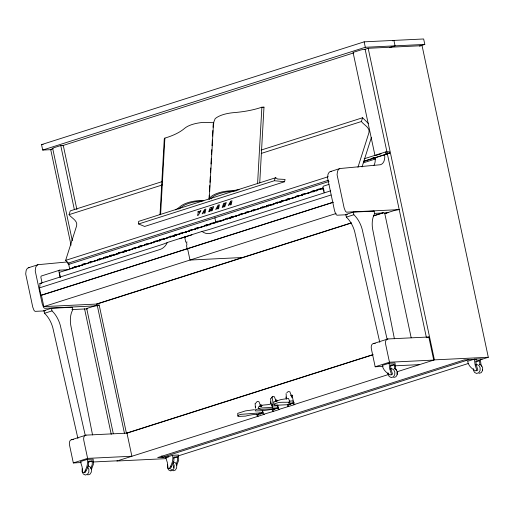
<?xml version="1.0" encoding="UTF-8"?>
<svg xmlns="http://www.w3.org/2000/svg" width="514" height="514" viewBox="0 0 514 514"><rect width="100%" height="100%" fill="white"/><g stroke="black" fill="none" stroke-linecap="round" stroke-linejoin="round"><path stroke-width="0.77" d="M75.988 267.659L76.021 266.374L79.169 266.22M90.451 263.052L90.483 261.767L94.415 261.575M99.639 260.123L99.677 258.838L103.603 258.651M105.428 258.279L105.46 256.994L108.602 256.846M111.21 256.435L111.242 255.15L115.175 254.963M126.071 251.706L126.103 250.421L130.036 250.228M135.201 248.795L135.233 247.51L139.165 247.318M140.984 246.951L141.022 245.666L144.164 245.512M146.773 245.107L146.805 243.822L150.737 243.636M170.764 237.468L170.796 236.183L174.728 235.99M176.546 235.624L176.585 234.339L179.727 234.185M182.335 233.78L182.367 232.495L186.299 232.309M197.305 229.013L197.344 227.728L200.486 227.573M206.326 226.141L206.358 224.856L210.29 224.663M217.897 222.453L217.93 221.168L221.862 220.975M227.143 219.51L227.175 218.225L231.107 218.032M232.926 217.666L232.964 216.381L236.106 216.227M241.888 214.807L241.921 213.522L245.853 213.336M253.46 211.125L253.492 209.84L257.424 209.648M262.757 208.164L262.795 206.879L266.721 206.686M268.546 206.32L268.578 205.035L273.294 204.803M277.451 203.48L277.483 202.195L281.415 202.008M289.022 199.798L289.054 198.513L292.986 198.32M298.377 196.817L298.416 195.532L302.341 195.339M313.013 192.152L313.045 190.867L316.977 190.681M82.201 468.864L82.092 471.634L83.287 473.985L85.324 475.026L87.431 474.358L88.793 472.231L88.896 469.462L87.708 467.11M85.735 470.985L85.761 470.31M167.513 464.746L167.41 467.515L168.605 469.873L170.642 470.914L172.743 470.239L174.111 468.119L174.214 465.35L173.019 462.992M171.053 466.866L171.078 466.198M173.417 467.759L173.501 465.575M388.083 372.791L388.031 374.179L389.22 376.531L391.263 377.572L393.364 376.903L394.726 374.777L394.836 372.007L393.64 369.656L391.604 368.615L390.203 369.058M473.4 368.673L473.343 370.061L474.538 372.412L476.574 373.453L478.682 372.785L480.044 370.658L480.153 367.889L478.958 365.538L476.921 364.497L475.514 364.94M160.015 214.717L164.268 138.915L164.891 138.093A70.778 29.6 3.1 0 0 184.507 128.429A30.84 12.895 3.1 0 1 203.557 122.364L213.535 122.724L215.154 118.67A30.84 12.895 3.1 0 1 234.198 112.598A70.778 29.6 3.1 0 0 261.877 107.195L263.978 107.15L259.724 182.952M160.593 214.691L164.891 138.093M209.018 199.104L209.243 195.114M209.468 191.124L209.776 185.541M209.956 182.348L210.271 176.765M210.496 172.775L210.766 167.988M210.984 163.998L211.299 158.415M211.524 154.425L211.794 149.638M212.019 145.648L212.327 140.059M212.552 136.069L212.867 130.485M213.047 127.292L213.226 124.105M209.237 199.323L213.535 122.724M257.578 183.794L261.877 107.195M138.6 223.976L144.646 226.456L284.544 181.75L285.077 179.437L277.547 179.026L275.703 177.715L138.626 221.38L138.6 223.976L274.399 180.71L284.544 181.75M82.349 265.629L82.658 264.26L84.701 263.605L87.843 263.457M97.326 260.861L97.634 259.486L99.677 258.838M103.108 259.017L103.417 257.642L105.46 256.994M117.969 254.282L118.278 252.914L120.321 252.258L124.247 252.072M123.758 252.438L124.06 251.07L126.103 250.421M138.671 247.69L138.979 246.315L141.022 245.666M153.59 242.936L153.898 241.567L155.941 240.912L159.867 240.725M159.372 241.092L159.681 239.723L161.724 239.074L164.865 238.92M174.233 236.363L174.542 234.988L176.585 234.339M189.21 231.589L189.518 230.221L191.555 229.565L195.487 229.379M194.992 229.752L195.301 228.377L197.344 227.728M209.796 225.036L210.104 223.661L212.147 223.012L215.289 222.858M230.613 218.405L230.921 217.03L232.964 216.381M245.358 213.702L245.666 212.333L247.709 211.684L251.635 211.492M266.233 207.058L266.535 205.684L268.578 205.035M280.92 202.375L281.229 201.006L283.272 200.351L287.197 200.164M286.703 200.531L287.011 199.162L289.054 198.513M301.846 195.712L302.155 194.337L304.198 193.688L308.914 193.457M316.483 191.047L316.791 189.672L318.834 189.023L322.76 188.837M322.265 189.203L322.574 187.835M328.343 180.266L68.079 263.174L65.638 260.367L76.644 225.762C77.884 220.628 71.523 218.077 69.056 214.653L70.257 210.881L161.846 181.705M261.196 153.442L361.381 121.529L362.582 117.757L368.577 123.668M357.962 167.249L368.962 132.644C370.202 127.511 363.841 124.96 361.381 121.529M362.029 166.915L371.384 137.508M255.587 403.342L257.218 401.428L258.921 401.659L260.778 406.227M271.071 398.408L272.696 396.5L274.405 396.724L276.095 401.344M90.882 468.453L92.257 464.354L92.179 460.987L88.53 461.161L88.614 464.534L87.232 468.627L85.26 472.443L84.309 472.745M176.199 464.335L177.574 460.242L177.497 456.869L173.848 457.049L173.925 460.416L172.55 464.508L170.571 468.325L169.62 468.627M209.956 198.886L210.766 196.862A30.84 12.895 3.1 0 1 229.816 190.79A70.778 29.6 3.1 0 0 239.061 189.737M211.415 198.879L211.967 197.498A30.84 12.895 3.1 0 1 231.017 191.426L236.395 190.797M397.052 374.41L396.994 372.412M482.37 370.292L482.62 369.746M262.699 412.71L257.257 414.445L252.766 414.663A7.916 1.009 -12 0 0 245.596 416.109L238.22 416.411L237.905 416.025L238.31 415.241L241.002 414.342L262.699 412.71L262.256 410.615M91.344 469.667L93.381 464.303L93.137 459.124L87.239 459.407L80.435 461.578L82.099 466.911L82.754 472.469L84.135 472.494C86.448 468.55 88.337 464.052 87.239 459.407M176.662 465.549L178.699 460.184L178.454 455.006L172.556 455.295L165.752 457.46L167.41 462.799L168.065 468.357L169.453 468.382C171.766 464.431 173.655 459.934 172.556 455.295M68.079 263.174L68.24 262.943A0.79 0.482 72.3 0 0 68.368 264.254A0.79 0.482 72.3 0 0 69.069 263.759M275.703 177.715L274.945 178.589L274.399 180.71M271.694 404.01L272.548 407.698L273.352 408.103L277.843 407.885L277.399 405.797L272.908 406.009L272.311 405.083M293.327 402.95L287.885 404.685L278.344 405.148L274.091 404.987L274.033 404.512C278.318 401.029 284.955 402.867 289.838 402.019A7.916 1.009 -12 0 0 288.836 403.169L293.327 402.95L292.884 400.862L289.421 401.132M286.786 392.78L288.181 391.565L289.89 391.79L291.984 397.797M178.705 209.102L181.32 207.258A30.84 12.895 3.1 0 1 200.37 201.192L201.918 201.244M272.696 396.5L271.957 397.001L272.709 400.547A7.742 4.729 72.3 0 1 272.587 405.083M270.531 403.991C268.025 405.63 257.096 403.715 258.369 408.855L260.135 409.433L275.292 408.701M51.316 149.645L42.701 150.056L41.544 144.614L364.156 41.84L423.652 38.974L424.808 44.416L419.456 46.125M42.701 150.056L365.313 47.288L424.808 44.416M76.907 209.571L63.273 145.411L60.748 145.533L53.938 147.704A3.63 0.463 -12 0 0 52.91 148.462M52.974 148.694L50.68 149.426L71.035 245.178M62.155 145.77L353.651 52.91M364.362 49.498L368.185 48.284L422.071 45.682L488.3 357.269L482.858 359.003L480.539 359.119M392.542 40.844L393.904 40.407L395.06 45.855L389.708 47.558M262.487 107.625L263.978 107.15M261.067 150.094L362.582 117.757M69.056 214.653L162.36 184.931M364.15 158.781L385.532 151.971L389.458 151.778L389.734 153.088L386.682 154.059M375.779 155.453L381.073 153.77M372.052 158.19L374.34 157.464M28.347 267.794L37.875 264.761M330.2 171.644L339.728 168.605M363.848 161.203L386.554 154.123L386.367 153.249L389.734 153.088M363.642 161.422L386.554 154.123M363.289 162.842L375.471 158.961M65.638 260.367L328.195 176.732M329.063 181.455L68.715 264.389L69.666 268.88L73.277 267.884M68.343 269.728L59.74 270.146L41.698 275.889A1.799 1.099 72.3 0 0 40.947 277.688L42 282.642M328.921 184.397L323.814 186.023A1.799 1.099 72.3 0 0 323.062 187.822L324.116 192.776M76.021 266.374L73.984 267.023L75.552 266.946M90.483 261.767L88.447 262.416L90.014 262.339M111.242 255.15L109.206 255.805L111.564 255.689M133.197 248.159L135.233 247.51M146.805 243.822L144.768 244.471L147.12 244.362M168.759 236.832L170.796 236.183M180.324 233.144L182.367 232.495M204.321 225.505L206.358 224.856M215.886 221.817L217.93 221.168M225.132 218.874L227.175 218.225M239.877 214.177L241.921 213.522M253.492 209.84L251.449 210.489L253.023 210.412M260.752 207.527L262.795 206.879M275.44 202.844L277.483 202.195M298.416 195.532L296.372 196.181L298.73 196.065M311.002 191.516L313.045 190.867M69.666 268.88L74.234 267.428M77.28 266.458L88.697 262.815M91.743 261.844L100.121 259.178M101.643 258.696L118.387 253.357M120.674 252.631L133.614 248.513M135.137 248.024L140.463 246.328M141.986 245.84L145.032 244.87M148.077 243.899L154.168 241.959M156.449 241.233L160.259 240.025M162.54 239.293L168.631 237.352M172.441 236.144L180.812 233.472M183.858 232.501L195.275 228.865M198.32 227.895L210.502 224.014M212.783 223.288L215.829 222.318L214.878 217.827M218.874 221.348L225.723 219.17M227.246 218.681L240.192 214.556M243.238 213.593L251.609 210.92M254.655 209.95L261.504 207.772M264.549 206.801L275.967 203.165M279.012 202.195L288.913 199.04M290.436 198.552L296.52 196.618M299.566 195.648L302.611 194.677M304.898 193.945L310.989 192.005M312.512 191.523L317.08 190.064M319.361 189.338L323.165 188.124M78.603 266.188L83.172 264.729M93.066 261.575L97.634 260.123M102.202 258.671L103.725 258.182M107.529 256.968L109.052 256.486M113.62 255.028L118.188 253.575M128.082 250.421L132.651 248.969M149.401 243.63L153.969 242.178M163.863 239.023L168.431 237.571M178.326 234.416L179.849 233.934M184.417 232.476L189.75 230.78M194.318 229.328L195.84 228.839M199.644 227.625L203.448 226.417M208.78 224.714L210.303 224.232M220.198 221.078L224.766 219.626M235.425 216.227L239.228 215.019M244.555 213.323L246.077 212.835M255.978 209.68L260.547 208.228M265.115 206.769L266.631 206.287M270.441 205.073L275.009 203.621M291.753 198.282L295.563 197.074M300.889 195.378L302.412 194.89M306.222 193.675L310.026 192.467M332.988 202.394L41.428 295.274L41.004 295.293L39.43 287.885A9.515 5.808 72.3 0 0 39.906 283.458L160.548 245.03A27.133 3.45 -12 0 0 167.307 242.499L202.021 231.441A27.133 3.45 -12 0 0 211.595 228.769L330.701 190.829M179.444 238.785L190.289 235.328M185.753 237.076L183.967 237.648L184.526 237.616M39.43 287.885L160.066 249.457A15.279 11.938 87.2 0 0 167.313 242.499M330.99 195.012L211.113 233.195A15.279 11.938 87.2 0 1 202.021 231.441M41.004 295.293L333.329 202.175M41.428 295.274L43.838 306.607L336.156 213.483M77.916 438.455L52.846 327.842A21.909 13.383 72.3 0 0 44.506 313.277L43.947 310.662L51.432 308.278L72.204 307.276L72.757 309.891A21.909 13.383 72.3 0 0 70.714 324.957L92.546 434.934M379.769 342.305L354.699 231.685A21.909 13.383 72.3 0 0 346.352 217.12L345.8 214.505L353.285 212.121L374.057 211.119L374.61 213.734A21.909 13.383 72.3 0 0 372.566 228.801L394.399 338.777M44.506 313.277L51.991 310.893A21.909 13.383 72.3 0 1 60.331 325.458L85.228 435.294M346.352 217.12L353.844 214.736A21.909 13.383 72.3 0 1 362.184 229.302L387.081 339.137M372.554 211.595L374.057 211.119M351.351 222.858L96.426 304.07L96.799 305.811M373.485 215.809L383.405 212.648M351.152 223.076L96.992 304.037L43.838 306.607M373.286 216.028L382.461 213.104M99.112 305.053L97.217 305.149L88.029 308.072A3.63 0.463 -12 0 0 86.995 308.83M411.174 337.762L384.774 213.541L393.962 210.618A3.63 0.463 -12 0 1 399.211 209.628L346.449 212.173L345.414 211.222L344.117 207.881L337.081 174.766L337.486 171.515A8.018 4.896 72.3 0 1 341.399 168.393L380.315 164.75A11.7 7.145 72.3 0 0 384.665 154.765M97.397 305.618L99.183 305.053L126.412 433.173L372.676 354.724M81.231 462.549L73.322 462.934L69.525 445.066A5.397 3.296 72.3 0 1 71.78 439.676L86.076 435.12L126.977 433.148L373.235 354.699M373.633 343.519L387.929 338.964L428.824 336.991L433.732 360.089L389.471 362.222L375.175 366.778L371.378 348.91A5.397 3.296 72.3 0 1 373.633 343.519L375.239 343.442M427.32 337.473L428.824 336.991M73.322 462.934L87.618 458.379L131.886 456.246L126.977 433.148M389.092 363.257L382.287 365.422C383.065 369.829 386.47 372.901 390.21 374.995L391.411 374.147L389.766 368.904L389.092 363.257L394.983 362.968L395.658 368.622L396.365 370.459M260.013 405.193L261.375 404.756L261.69 406.233M275.324 400.31L276.686 399.879L277.001 401.357M290.641 395.433L292.003 395.003L294.04 404.589L294.882 404.55L278.723 409.465L277.785 405.038M260.656 405.893L262.018 405.462M275.973 401.016L277.335 400.586M291.284 396.14L292.646 395.703M88.511 462.157L92.179 460.987M390.563 365.936L394.232 364.767L394.54 368.673M277.843 407.885C270.64 409.947 262.995 410.866 255.445 410.924L255.137 410.532L255.542 409.754L261.196 407.949L272.773 407.454M263.2 412.781L257.758 414.515L258.131 416.256L264.254 414.303L263.412 414.342L262.628 410.66M278.723 409.465L279.571 409.427L273.442 411.38L273.069 409.632L278.517 407.898M294.509 402.803L288.386 404.756L288.759 406.497M258.131 416.256L116.909 461.013L166.041 458.642M263.412 414.342L273.442 411.38M294.04 404.589L388.642 374.455M397.033 371.783L434.414 359.871L488.3 357.269M391.334 374.944L392.529 374.096L390.891 368.853L390.582 364.94L394.232 364.767M87.849 474.904L89.956 474.236L91.319 472.109L91.428 469.34L90.233 466.988L88.196 465.947M393.788 377.449L395.889 376.781L397.258 374.655L397.361 371.885L396.166 369.534L394.129 368.493M468.826 359.684L162.206 457.357L161.871 455.789M474.409 359.138L467.605 361.303C468.382 365.717 471.788 368.782 475.527 370.877L476.722 370.035L475.084 364.786L474.409 359.138L480.301 358.856L480.976 364.503L481.682 366.341M177.972 455.976L468.53 363.417M479.999 359.761L482.293 359.035M173.828 458.038L177.497 456.869M475.88 361.817L479.549 360.648L479.858 364.554M476.651 370.825L477.847 369.977L476.208 364.734L475.9 360.828L479.549 360.648M170.68 469.969L172.338 469.443M173.167 470.792L175.274 470.117L176.636 467.997L176.739 465.228L175.55 462.87L173.507 461.829M479.106 373.331L481.207 372.663L482.569 370.536L482.678 367.767L481.483 365.415L479.446 364.375M191.009 235.097L191.883 234.898M259.596 406.388L261.735 406.111M67.347 261.947L39.546 264.549A8.018 4.896 72.3 0 0 35.633 267.672L35.228 270.917L42.27 304.037L43.561 307.378L44.596 308.329L96.561 305.824M41.544 144.614L43.112 144.537M385.95 153.917L387.357 153.847L426.447 337.749M311.792 191.478L313.36 191.407M302.155 194.337L303.729 194.26M287.011 199.162L288.585 199.085M281.229 201.006L282.796 200.929M266.535 205.684L268.109 205.606M245.666 212.333L247.24 212.256M230.921 217.03L232.489 216.953M345.8 214.505L347.4 214.428M346.513 214.749L336.921 215.212L335.886 214.261L334.588 210.92L327.553 177.799L327.958 174.554A8.018 4.896 72.3 0 1 331.292 171.4M374.494 213.394L388.083 212.738M384.774 213.541L386.669 213.451M210.104 223.661L211.678 223.584M195.301 228.377L196.875 228.3M174.542 234.988L176.116 234.911M185.226 236.941L184.667 236.967L185.753 242.094L187.102 242.03M159.681 239.723L161.255 239.646M138.979 246.315L140.553 246.238M124.06 251.07L125.634 250.993M118.278 252.914L119.852 252.837M103.417 257.642L104.991 257.572M82.658 264.26L84.232 264.183M243.148 257.482L189.994 260.045L187.584 248.712L187.167 248.737L186.473 245.467M39.906 283.458L41.801 283.368M43.947 310.662L45.547 310.584M44.66 310.899L35.068 311.362L34.033 310.417L32.742 307.076L25.7 273.956L26.105 270.711A8.018 4.896 72.3 0 1 29.439 267.556M71.844 309.589L87.033 308.856M476.748 359.299L464.335 359.896L157.714 457.569L168.547 457.049M375.175 366.778L383.078 366.398M394.938 365.82L419.443 364.638M289.016 404.724L290.281 404.666M254.404 409.677L245.371 410.917L237.686 413.378L237.905 416.025M273.069 409.632L274.335 409.574M71.78 439.676L73.386 439.599M93.085 461.977L117.59 460.795M203.769 200.723L199.169 200.556A30.84 12.895 3.1 0 0 180.118 206.622A70.778 29.6 3.1 0 1 175.615 209.866M289.838 402.019L288.553 398.472L281.248 399.487L273.827 401.852L274.033 404.512M186.91 244.979L186.621 242.749M271.7 404.929L272.336 407.004M368.185 48.284L434.414 359.871M364.156 41.84L365.313 47.288M387.074 152.542L365.12 49.26A3.63 0.463 -12 0 0 359.877 50.243L353.067 52.415L375.021 155.697M385.532 151.971L385.995 154.149M389.471 362.222L385.667 344.354A5.397 3.296 72.3 0 1 387.929 338.97M353.285 212.121L353.844 214.736M324.071 191.227L323.434 188.24L59.361 272.362L60.472 277.592M285.874 396.949L286.349 399.166M287.442 404.325L287.917 406.542M270.563 401.832L271.032 404.043M272.131 409.208L272.6 411.418M259.949 412.819L260.283 414.393M255.246 406.709L255.561 408.187M256.814 414.085L257.289 416.295M97.217 305.149L124.452 433.27M60.748 145.533L74.382 209.693M52.653 148.321L72.275 240.648M86.737 308.689L113.305 433.688M84.547 308.747L111.236 434.33M60.189 277.605L58.981 271.945A1.799 1.099 72.3 0 1 59.74 270.146M87.618 458.379L83.821 440.511A5.397 3.296 72.3 0 1 86.076 435.127M51.432 308.278L51.991 310.893M286.08 393.576L286.465 398.626M270.595 398.511L270.981 403.561M255.111 403.445L255.439 407.769M375.136 157.798A11.7 7.145 72.3 0 1 373.98 165.245M213.58 123.116A2.936 1.227 3.1 0 1 213.972 122.955M198.051 211.562L198.044 213.85L197.395 215.469L198.417 215.141L200.961 210.631L200.145 210.894L198.931 212.629L198.924 211.28L198.051 211.562M211.376 207.315L211.254 208.967L212.545 206.943L213.721 206.57L212.153 210.682L211.472 210.901L212.237 208.498L210.913 210.804L210.297 210.997L210.451 209.031L209.481 211.537L208.748 211.768L210.194 207.695L211.376 207.315M204.354 212.385L204.231 213.271L205.112 212.989L205.851 209.076L204.54 209.494L202.124 213.875L204.354 212.385M217.897 208.067L217.775 208.954L218.656 208.678L219.394 204.758L218.084 205.176L215.668 209.564L217.897 208.067M230.49 204.058L230.362 204.945L231.249 204.662L231.987 200.749L230.677 201.167L228.261 205.549L230.49 204.058M204.771 210.393L204.578 211.684L203.897 211.903L204.771 210.393M218.315 206.082L218.122 207.373L217.441 207.592L218.315 206.082M230.908 202.066L230.709 203.364L230.028 203.576L230.908 202.066M224.425 205.292L223.892 206.956L224.817 206.667L226.295 202.561L225.338 202.869L224.83 204.321L224.014 204.585L224.496 203.133L223.661 203.403L222.164 207.508L223.05 207.226L223.686 205.484L224.425 205.292"/></g></svg>
